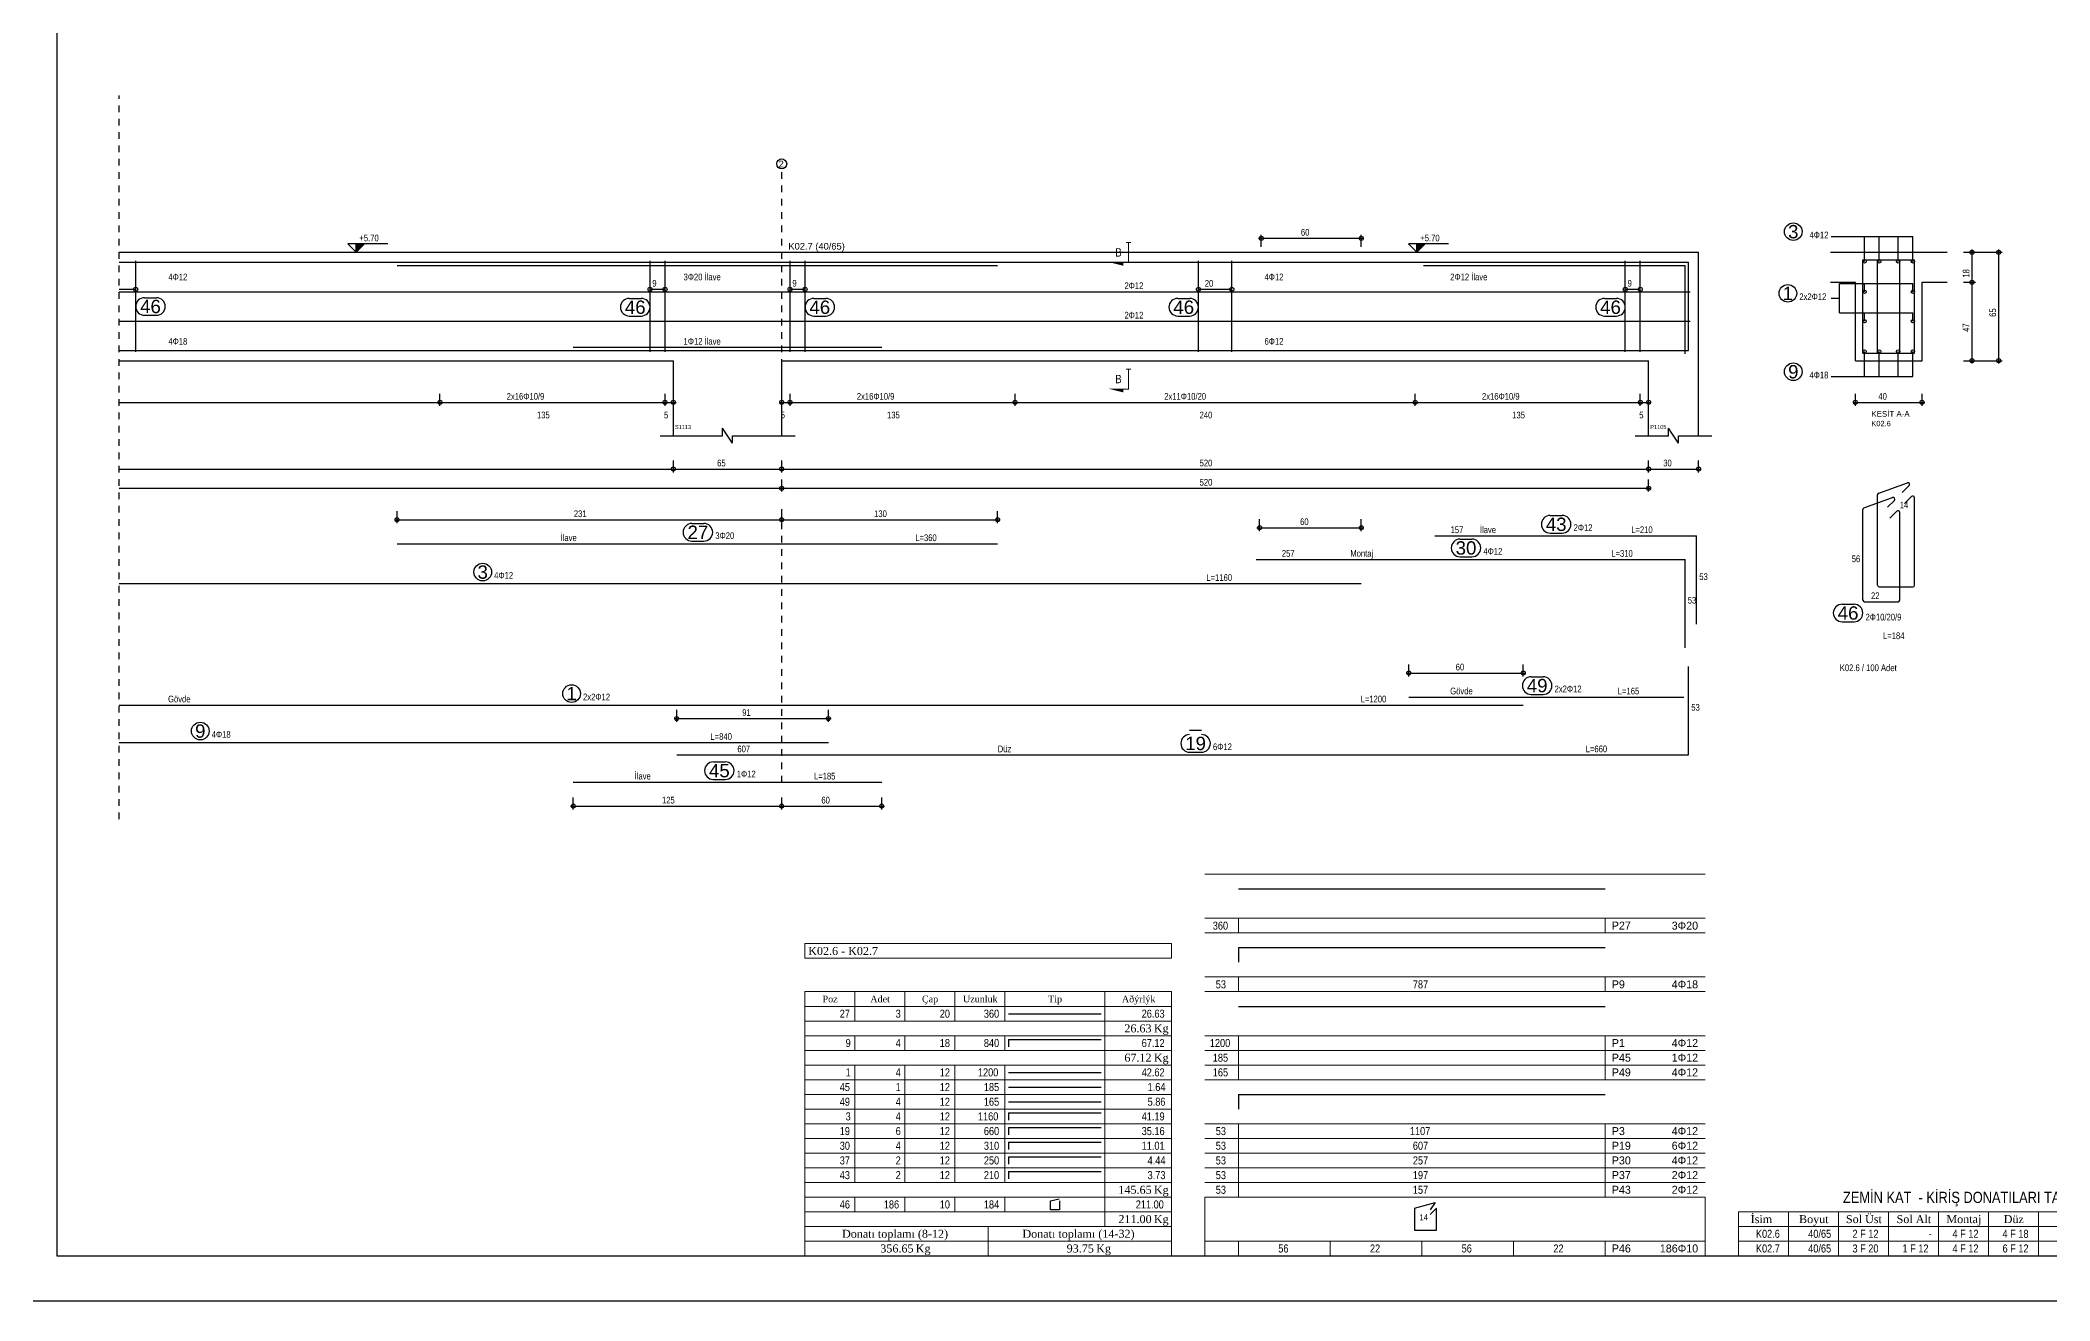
# Model space of a CAD drawing. Header units: metres. Extents: x 419734 to 420376, y 4564732 to 4565123.
# Drawn here: x 419890.02 to 419920.16, y 4564807.53 to 4564826.43 of the extents above; entities that cross this region are included whole.
import ezdxf
from ezdxf.enums import TextEntityAlignment as Align

# ---------------------------------------------------------------- set-up
doc = ezdxf.new("R2010")
doc.units = ezdxf.units.M
doc.linetypes.add('NASCOSTA', pattern=[0.375, 0.25, -0.125])
doc.linetypes.add('TRATTO-PUNTO', pattern=[1, 0.5, -0.25, 0, -0.25])
for name, color, linetype in [('Standart', 7, 'Continuous'), ('SW_ASSI', 7, 'TRATTO-PUNTO'), ('SW_DIM', 33, 'Continuous'), ('SW_MAGRONE', 2, 'Continuous'), ('SW_QUOTE', 1, 'Continuous'), ('SW_REINFORCEMENT', 7, 'Continuous'), ('SW_TESTI', 2, 'Continuous'), ('SW_Tondini', 1, 'Continuous'), ('SW_TRATT_GRIGIO', 252, 'NASCOSTA'), ('SW_TXT_TESTI', 1, 'Continuous')]:
    doc.layers.add(name, color=color, linetype=linetype)
doc.styles.add('arial_1_18', font='arial.ttf', dxfattribs={"height": 0.2})
doc.styles.add('SWS', font='ARIALN.TTF')
doc.styles.add('symbol_1_18', font='symbol.ttf', dxfattribs={"height": 0.2})
doc.styles.add('times new roman_1_18', font='times.ttf', dxfattribs={"height": 0.2})

# ---------------------------------------------------------------- blocks, each defined once
blk = doc.blocks.new('*U1605')
at = {"layer": 'SW_QUOTE'}
blk.add_hatch(color=1, dxfattribs=at).paths.add_polyline_path([(0.25, 0.25), (0, 0.25), (0, 0)])
at = {"layer": 'SW_QUOTE', "color": 1}
for p, q in [((0.95, 0.25), (-0.25, 0.25)), ((-0.25, 0.25), (0, 0)), ((-0.25, 0), (0.25, 0)), ((0, 0), (0, 0.25)), ((0.25, 0.25), (0, 0))]:
    blk.add_line(p, q, dxfattribs=at)
at = {"layer": 'SW_QUOTE', "color": 2, "style": 'SWS'}
blk.add_attdef('QUOTA', (0.1, 0.33), '', height=0.2, dxfattribs=at)
blk = doc.blocks.new('*U1603')
at = {"layer": 'SW_QUOTE', "const_width": 0.0003}
blk.add_lwpolyline([(0, 0), (0, -0.006), (-0.00159, -0.006)], dxfattribs=at)
at = {"layer": 'SW_QUOTE', "const_width": 0.0003, "flags": 128}
blk.add_lwpolyline([(0.00075, 0), (-0.00075, 0)], dxfattribs=at)
at = {"layer": 'SW_QUOTE'}
blk.add_solid([(-0.00159, -0.00585), (-0.00159, -0.00701), (-0.00624, -0.00585)], dxfattribs=at)
at = {"layer": 'SW_TESTI', "style": 'SWS'}
for tag, p in [('RIF_DOC', (0.0025, -0.003)), ('RIF_DOC_SEC', (0.0055, -0.003))]:
    blk.add_attdef(tag, text='', height=0.002, rotation=90, dxfattribs=at).set_placement(p, align=Align.MIDDLE)
at = {"layer": 'SW_TESTI', "color": 3, "style": 'SWS'}
blk.add_attdef('SEZ', text='', height=0.0025, dxfattribs=at).set_placement((-0.003, -0.003), align=Align.MIDDLE)

msp = doc.modelspace()

# ---------------------------------------------------------------- linework, layer by layer
at = {"color": 0, "linetype": 'Continuous'}
msp.add_circle((419901.13875, 4564824.57708), 0.075, dxfattribs=at)
at = {"layer": 'Standart', "color": 2}
msp.add_lwpolyline([(420281.38267, 4564849.57907), (419805.78267, 4564849.57907), (419805.78267, 4564807.5324), (420281.38267, 4564807.5324)], dxfattribs=at)
msp.add_lwpolyline([(419924.09638, 4564808.20704), (419924.09638, 4564849.07907), (419890.26896, 4564849.07907), (419890.26896, 4564808.20704)], close=True, dxfattribs=at)
at = {"layer": 'Standart', "color": 1, "linetype": 'Continuous', "lineweight": 5}
for points in [[(419907.48638, 4564813.92704), (419914.98638, 4564813.92704)], [(419907.48638, 4564813.26704), (419914.98638, 4564813.26704)], [(419907.98638, 4564813.26704), (419907.98638, 4564813.04704)], [(419913.48638, 4564813.26704), (419913.48638, 4564813.04704)], [(419901.48637, 4564812.88704), (419906.98637, 4564812.88704)], [(419901.48637, 4564812.66704), (419901.48637, 4564812.88704)], [(419906.98637, 4564812.88704), (419906.98637, 4564812.66704)], [(419907.48638, 4564813.04704), (419914.98638, 4564813.04704)], [(419906.98637, 4564812.66704), (419901.48637, 4564812.66704)], [(419901.48637, 4564812.16704), (419901.48637, 4564808.20704)], [(419901.48637, 4564812.16704), (419906.98637, 4564812.16704)], [(419902.23637, 4564812.16704), (419902.23637, 4564811.72704)], [(419902.98637, 4564812.16704), (419902.98637, 4564811.72704)], [(419903.73637, 4564812.16704), (419903.73637, 4564811.72704)], [(419904.48637, 4564812.16704), (419904.48637, 4564811.72704)], [(419905.98637, 4564812.16704), (419905.98637, 4564808.64704)], [(419906.98637, 4564812.16704), (419906.98637, 4564808.20704)], [(419907.48638, 4564812.38704), (419914.98638, 4564812.38704)], [(419907.48638, 4564812.16704), (419914.98638, 4564812.16704)], [(419907.98638, 4564812.38704), (419907.98638, 4564812.16704)], [(419913.48638, 4564812.38704), (419913.48638, 4564812.16704)], [(419901.48637, 4564811.94704), (419906.98637, 4564811.94704)], [(419901.48637, 4564811.72704), (419906.98637, 4564811.72704)], [(419901.48637, 4564811.50704), (419906.98637, 4564811.50704)], [(419901.48637, 4564811.28704), (419906.98637, 4564811.28704)], [(419902.23637, 4564811.50704), (419902.23637, 4564811.28704)], [(419902.98637, 4564811.50704), (419902.98637, 4564811.28704)], [(419903.73637, 4564811.50704), (419903.73637, 4564811.28704)], [(419904.48637, 4564811.50704), (419904.48637, 4564811.28704)], [(419907.48638, 4564811.50704), (419914.98638, 4564811.50704)], [(419907.48638, 4564811.28704), (419914.98638, 4564811.28704)], [(419907.98638, 4564811.50704), (419907.98638, 4564810.84704)], [(419913.48638, 4564811.50704), (419913.48638, 4564810.84704)], [(419901.48637, 4564811.06704), (419906.98637, 4564811.06704)], [(419902.23637, 4564811.06704), (419902.23637, 4564809.30704)], [(419902.98637, 4564811.06704), (419902.98637, 4564809.30704)], [(419903.73637, 4564811.06704), (419903.73637, 4564809.30704)], [(419904.48637, 4564811.06704), (419904.48637, 4564809.30704)], [(419907.48638, 4564811.06704), (419914.98638, 4564811.06704)], [(419901.48637, 4564810.84704), (419906.98637, 4564810.84704)], [(419907.48638, 4564810.84704), (419914.98638, 4564810.84704)], [(419901.48637, 4564810.62704), (419906.98637, 4564810.62704)], [(419901.48637, 4564810.40704), (419906.98637, 4564810.40704)], [(419901.48637, 4564810.18704), (419906.98637, 4564810.18704)], [(419907.48638, 4564810.18704), (419914.98638, 4564810.18704)], [(419907.98638, 4564810.18704), (419907.98638, 4564809.08704)], [(419913.48638, 4564810.18704), (419913.48638, 4564809.08704)], [(419901.48637, 4564809.96704), (419906.98637, 4564809.96704)], [(419901.48637, 4564809.74704), (419906.98637, 4564809.74704)], [(419907.48638, 4564809.96704), (419914.98638, 4564809.96704)], [(419907.48638, 4564809.74704), (419914.98638, 4564809.74704)], [(419901.48637, 4564809.52704), (419906.98637, 4564809.52704)], [(419907.48638, 4564809.52704), (419914.98638, 4564809.52704)], [(419901.48637, 4564809.30704), (419906.98637, 4564809.30704)], [(419907.48638, 4564809.30704), (419914.98638, 4564809.30704)], [(419901.48637, 4564809.08704), (419906.98637, 4564809.08704)], [(419901.48637, 4564808.86704), (419906.98637, 4564808.86704)], [(419902.23637, 4564809.08704), (419902.23637, 4564808.86704)], [(419902.98637, 4564809.08704), (419902.98637, 4564808.86704)], [(419903.73637, 4564809.08704), (419903.73637, 4564808.86704)], [(419904.48637, 4564809.08704), (419904.48637, 4564808.86704)], [(419907.48638, 4564809.08704), (419907.48638, 4564808.20704)], [(419907.48638, 4564809.08704), (419914.98638, 4564809.08704)], [(419914.98638, 4564809.08704), (419914.98638, 4564808.20704)], [(419915.48638, 4564808.86704), (419915.48638, 4564808.20704)], [(419915.48638, 4564808.86704), (419923.98638, 4564808.86704)], [(419916.23638, 4564808.86704), (419916.23638, 4564808.20704)], [(419916.98638, 4564808.86704), (419916.98638, 4564808.20704)], [(419917.73638, 4564808.86704), (419917.73638, 4564808.20704)], [(419918.48638, 4564808.86704), (419918.48638, 4564808.20704)], [(419919.23638, 4564808.86704), (419919.23638, 4564808.20704)], [(419919.98638, 4564808.86704), (419919.98638, 4564808.20704)], [(419901.48637, 4564808.64704), (419906.98637, 4564808.64704)], [(419904.23637, 4564808.64704), (419904.23637, 4564808.20704)], [(419915.48638, 4564808.64704), (419923.98638, 4564808.64704)], [(419901.48637, 4564808.42704), (419906.98637, 4564808.42704)], [(419907.48638, 4564808.42704), (419914.98638, 4564808.42704)], [(419907.98638, 4564808.42704), (419907.98638, 4564808.20704)], [(419909.36138, 4564808.42704), (419909.36138, 4564808.20704)], [(419910.73638, 4564808.42704), (419910.73638, 4564808.20704)], [(419912.11138, 4564808.42704), (419912.11138, 4564808.20704)], [(419913.48638, 4564808.42704), (419913.48638, 4564808.20704)], [(419915.48638, 4564808.42704), (419923.98638, 4564808.42704)], [(419901.48637, 4564808.20704), (419906.98637, 4564808.20704)], [(419907.48638, 4564808.20704), (419914.98638, 4564808.20704)], [(419915.48638, 4564808.20704), (419923.98638, 4564808.20704)]]:
    msp.add_lwpolyline(points, dxfattribs=at)
at = {"layer": 'SW_ASSI', "ltscale": 0.2}
for points in [[(419901.13875, 4564820.75208), (419901.13875, 4564824.50208)], [(419901.13875, 4564815.30208), (419901.13875, 4564819.50208)]]:
    msp.add_lwpolyline(points, dxfattribs=at)
at = {"layer": 'SW_DIM', "ltscale": 0.5}
for points in [[(419908.29042, 4564823.46208), (419909.87042, 4564823.46208)], [(419908.33042, 4564823.33208), (419908.33042, 4564823.51208)], [(419909.83042, 4564823.33208), (419909.83042, 4564823.51208)], [(419916.87685, 4564823.48958), (419918.10185, 4564823.48958)], [(419917.37685, 4564823.11458), (419917.37685, 4564823.48958)], [(419917.59768, 4564823.11458), (419917.59768, 4564823.48958)], [(419917.88101, 4564823.11458), (419917.88101, 4564823.48958)], [(419918.10185, 4564823.11458), (419918.10185, 4564823.48958)], [(419918.85935, 4564823.25208), (419919.43935, 4564823.25208)], [(419918.98935, 4564821.58708), (419918.98935, 4564823.29208)], [(419919.38935, 4564821.58708), (419919.38935, 4564823.29208)], [(419891.20125, 4564822.69708), (419891.45125, 4564822.69708)], [(419899.16375, 4564822.69708), (419899.38875, 4564822.69708)], [(419901.26375, 4564822.69708), (419901.48875, 4564822.69708)], [(419907.38875, 4564822.69708), (419907.88875, 4564822.69708)], [(419913.78875, 4564822.69708), (419914.01375, 4564822.69708)], [(419917.00185, 4564822.34375), (419917.00185, 4564822.78541)], [(419917.00185, 4564822.78541), (419918.10185, 4564822.78541)], [(419917.37685, 4564822.66041), (419917.37685, 4564822.78541)], [(419918.10185, 4564822.66041), (419918.10185, 4564822.78541)], [(419918.85935, 4564822.80208), (419919.03935, 4564822.80208)], [(419916.87685, 4564822.56458), (419917.00185, 4564822.56458)], [(419917.00185, 4564822.34375), (419918.10185, 4564822.34375)], [(419917.37685, 4564822.21875), (419917.37685, 4564822.34375)], [(419918.10185, 4564822.21875), (419918.10185, 4564822.34375)], [(419917.37685, 4564821.38958), (419917.37685, 4564821.76458)], [(419917.59768, 4564821.38958), (419917.59768, 4564821.76458)], [(419917.88101, 4564821.38958), (419917.88101, 4564821.76458)], [(419918.10185, 4564821.38958), (419918.10185, 4564821.76458)], [(419918.85935, 4564821.62708), (419919.43935, 4564821.62708)], [(419916.87685, 4564821.38958), (419918.10185, 4564821.38958)], [(419891.20125, 4564821.00208), (419899.55375, 4564821.00208)], [(419896.01375, 4564820.95208), (419896.01375, 4564821.13208)], [(419899.38875, 4564820.95208), (419899.38875, 4564821.13208)], [(419899.51375, 4564820.95208), (419899.51375, 4564821.13208)], [(419901.09875, 4564821.00208), (419914.17875, 4564821.00208)], [(419901.13875, 4564820.95208), (419901.13875, 4564821.13208)], [(419901.26375, 4564820.95208), (419901.26375, 4564821.13208)], [(419904.63875, 4564820.95208), (419904.63875, 4564821.13208)], [(419910.63875, 4564820.95208), (419910.63875, 4564821.13208)], [(419914.01375, 4564820.95208), (419914.01375, 4564821.13208)], [(419914.13875, 4564820.95208), (419914.13875, 4564821.13208)], [(419917.19935, 4564821.00208), (419918.27935, 4564821.00208)], [(419917.23935, 4564820.95208), (419917.23935, 4564821.13208)], [(419918.23935, 4564820.95208), (419918.23935, 4564821.13208)], [(419900.25125, 4564820.50208), (419900.25125, 4564820.61458)], [(419900.40125, 4564820.38958), (419900.25125, 4564820.61458)], [(419914.43875, 4564820.50208), (419914.43875, 4564820.61458)], [(419914.58875, 4564820.38958), (419914.43875, 4564820.61458)], [(419899.31375, 4564820.50208), (419900.25125, 4564820.50208)], [(419900.40125, 4564820.38958), (419900.40125, 4564820.50208)], [(419900.40125, 4564820.50208), (419901.33876, 4564820.50208)], [(419913.93875, 4564820.50208), (419914.43875, 4564820.50208)], [(419914.58875, 4564820.38958), (419914.58875, 4564820.50208)], [(419914.58875, 4564820.50208), (419915.08876, 4564820.50208)], [(419891.20125, 4564820.00208), (419914.92876, 4564820.00208)], [(419899.51375, 4564819.95208), (419899.51375, 4564820.13208)], [(419901.13875, 4564819.95208), (419901.13875, 4564820.13208)], [(419914.13875, 4564819.95208), (419914.13875, 4564820.13208)], [(419914.88876, 4564819.95208), (419914.88876, 4564820.13208)], [(419891.20125, 4564819.71408), (419914.17875, 4564819.71408)], [(419901.13875, 4564819.66408), (419901.13875, 4564819.84408)], [(419914.13875, 4564819.66408), (419914.13875, 4564819.84408)], [(419895.33, 4564819.24208), (419904.41625, 4564819.24208)], [(419895.37, 4564819.19208), (419895.37, 4564819.37208)], [(419901.13875, 4564819.19208), (419901.13875, 4564819.37208)], [(419904.37625, 4564819.19208), (419904.37625, 4564819.37208)], [(419908.26542, 4564819.12208), (419909.87042, 4564819.12208)], [(419908.30542, 4564819.07208), (419908.30542, 4564819.25208)], [(419909.83042, 4564819.07208), (419909.83042, 4564819.25208)], [(419910.54275, 4564816.89375), (419910.54275, 4564817.07375)], [(419912.25975, 4564816.89375), (419912.25975, 4564817.07375)], [(419910.50275, 4564816.94375), (419912.29975, 4564816.94375)], [(419899.56375, 4564816.21208), (419899.56375, 4564816.39208)], [(419901.83875, 4564816.21208), (419901.83875, 4564816.39208)], [(419899.52375, 4564816.26208), (419901.87875, 4564816.26208)], [(419897.97375, 4564814.94836), (419902.67875, 4564814.94836)], [(419898.01375, 4564814.89836), (419898.01375, 4564815.07836)], [(419901.13875, 4564814.89836), (419901.13875, 4564815.07836)], [(419902.63875, 4564814.89836), (419902.63875, 4564815.07836)]]:
    msp.add_lwpolyline(points, dxfattribs=at)
for centre in [(419908.33042, 4564823.46208), (419909.83042, 4564823.46208), (419918.98935, 4564823.25208), (419919.38935, 4564823.25208), (419891.45125, 4564822.69708), (419899.16375, 4564822.69708), (419899.38875, 4564822.69708), (419901.26375, 4564822.69708), (419901.48875, 4564822.69708), (419907.38875, 4564822.69708), (419907.88875, 4564822.69708), (419913.78875, 4564822.69708), (419914.01375, 4564822.69708), (419918.98935, 4564822.80208), (419918.98935, 4564821.62708), (419919.38935, 4564821.62708), (419896.01375, 4564821.00208), (419899.38875, 4564821.00208), (419899.51375, 4564821.00208), (419901.13875, 4564821.00208), (419901.26375, 4564821.00208), (419904.63875, 4564821.00208), (419910.63875, 4564821.00208), (419914.01375, 4564821.00208), (419914.13875, 4564821.00208), (419917.23935, 4564821.00208), (419918.23935, 4564821.00208), (419899.51375, 4564820.00208), (419901.13875, 4564820.00208), (419914.13875, 4564820.00208), (419914.88876, 4564820.00208), (419901.13875, 4564819.71408), (419914.13875, 4564819.71408), (419895.37, 4564819.24208), (419901.13875, 4564819.24208), (419904.37625, 4564819.24208), (419908.30542, 4564819.12208), (419909.83042, 4564819.12208), (419910.54275, 4564816.94375), (419912.25975, 4564816.94375), (419899.56375, 4564816.26208), (419901.83875, 4564816.26208), (419898.01375, 4564814.94836), (419901.13875, 4564814.94836), (419902.63875, 4564814.94836)]:
    msp.add_circle(centre, 0.03, dxfattribs=at)
at = {"layer": 'SW_MAGRONE'}
for points in [[(419891.20125, 4564823.25208), (419914.88876, 4564823.25208)], [(419914.88876, 4564820.50208), (419914.88876, 4564823.25208)], [(419916.86435, 4564823.25208), (419918.61435, 4564823.25208)], [(419916.86435, 4564822.80208), (419917.23935, 4564822.80208)], [(419917.23935, 4564821.62708), (419917.23935, 4564822.80208)], [(419918.23935, 4564821.62708), (419918.23935, 4564822.80208)], [(419918.23935, 4564822.80208), (419918.61435, 4564822.80208)], [(419891.20125, 4564821.62708), (419899.51375, 4564821.62708)], [(419899.51375, 4564820.50208), (419899.51375, 4564821.62708)], [(419901.13876, 4564820.50208), (419901.13876, 4564821.62708)], [(419901.13876, 4564821.62708), (419914.13875, 4564821.62708)], [(419914.13875, 4564820.50208), (419914.13875, 4564821.62708)], [(419917.23935, 4564821.62708), (419918.23935, 4564821.62708)]]:
    msp.add_lwpolyline(points, dxfattribs=at)
at = {"layer": 'SW_REINFORCEMENT', "color": 7, "ltscale": 0.05, "flags": 128}
for points in [[(419891.20125, 4564823.10208), (419914.73876, 4564823.10208)], [(419891.45125, 4564821.75708), (419891.45125, 4564823.12208)], [(419895.37, 4564823.05208), (419904.37625, 4564823.05208)], [(419899.16375, 4564821.75708), (419899.16375, 4564823.12208)], [(419899.38875, 4564821.75708), (419899.38875, 4564823.12208)], [(419901.26375, 4564821.75708), (419901.26375, 4564823.12208)], [(419901.48875, 4564821.75708), (419901.48875, 4564823.12208)], [(419907.38875, 4564821.75708), (419907.38875, 4564823.12208)], [(419907.88875, 4564821.75708), (419907.88875, 4564823.12208)], [(419910.76375, 4564823.05208), (419914.68876, 4564823.05208)], [(419913.78875, 4564821.75708), (419913.78875, 4564823.12208)], [(419914.01375, 4564821.75708), (419914.01375, 4564823.12208)], [(419914.68876, 4564821.72708), (419914.68876, 4564823.05208)], [(419914.73876, 4564821.77708), (419914.73876, 4564823.10208)], [(419917.35185, 4564823.13958), (419918.12685, 4564823.13958)], [(419917.35185, 4564821.73958), (419917.35185, 4564823.13958)], [(419917.57268, 4564821.73958), (419917.57268, 4564823.13958)], [(419917.90601, 4564821.73958), (419917.90601, 4564823.13958)], [(419918.12685, 4564821.73958), (419918.12685, 4564823.13958)], [(419891.20125, 4564822.66041), (419914.76376, 4564822.66041)], [(419891.20125, 4564822.21875), (419914.76376, 4564822.21875)], [(419898.01375, 4564821.82708), (419902.63875, 4564821.82708)], [(419891.20125, 4564821.77708), (419914.73876, 4564821.77708)], [(419917.35185, 4564821.73958), (419918.12685, 4564821.73958)], [(419917.58946, 4564819.64027), (419918.01876, 4564819.79652)], [(419917.94123, 4564819.65025), (419918.04551, 4564819.75453)], [(419917.35185, 4564818.038), (419917.35185, 4564819.39464)], [(419917.36862, 4564819.4186), (419917.79793, 4564819.57486)], [(419917.57268, 4564818.25966), (419917.57268, 4564819.61631)], [(419917.7204, 4564819.42858), (419917.82468, 4564819.53286)], [(419917.97835, 4564819.48567), (419918.08331, 4564819.59063)], [(419918.12685, 4564818.25966), (419918.12685, 4564819.5726)], [(419917.75752, 4564819.26401), (419917.86248, 4564819.36897)], [(419917.90601, 4564818.038), (419917.90601, 4564819.35094)], [(419895.37, 4564818.88208), (419904.37625, 4564818.88208)], [(419910.93375, 4564819.00208), (419914.85876, 4564819.00208)], [(419914.85876, 4564817.67708), (419914.85876, 4564819.00208)], [(419908.2522, 4564818.64745), (419914.68553, 4564818.64745)], [(419914.68553, 4564817.32245), (419914.68553, 4564818.64745)], [(419891.20125, 4564818.28574), (419909.83042, 4564818.28574)], [(419917.59818, 4564818.23416), (419918.10135, 4564818.23416)], [(419917.37735, 4564818.0125), (419917.88051, 4564818.0125)], [(419914.73876, 4564815.71658), (419914.73876, 4564817.04158)], [(419891.20125, 4564816.46375), (419912.25975, 4564816.46375)], [(419910.54275, 4564816.58375), (419914.66776, 4564816.58375)], [(419891.20125, 4564815.90208), (419901.83875, 4564815.90208)], [(419899.56375, 4564815.71658), (419914.73876, 4564815.71658)], [(419898.01375, 4564815.30836), (419902.63875, 4564815.30836)], [(419907.98638, 4564813.70704), (419913.48638, 4564813.70704)], [(419907.98638, 4564812.82704), (419907.98638, 4564812.60704)], [(419907.98638, 4564812.82704), (419913.48638, 4564812.82704)], [(419907.98638, 4564811.94704), (419913.48638, 4564811.94704)], [(419904.54137, 4564811.83704), (419905.93137, 4564811.83704)], [(419904.54137, 4564811.45204), (419904.54137, 4564811.34204)], [(419904.54137, 4564811.45204), (419905.93137, 4564811.45204)], [(419904.54137, 4564810.95704), (419905.93137, 4564810.95704)], [(419904.54137, 4564810.73704), (419905.93137, 4564810.73704)], [(419904.54137, 4564810.51704), (419905.93137, 4564810.51704)], [(419904.54137, 4564810.35204), (419904.54137, 4564810.24204)], [(419904.54137, 4564810.35204), (419905.93137, 4564810.35204)], [(419907.98638, 4564810.62704), (419907.98638, 4564810.40704)], [(419907.98638, 4564810.62704), (419913.48638, 4564810.62704)], [(419904.54137, 4564810.13204), (419904.54137, 4564810.02204)], [(419904.54137, 4564810.13204), (419905.93137, 4564810.13204)], [(419904.54137, 4564809.91204), (419904.54137, 4564809.80204)], [(419904.54137, 4564809.91204), (419905.93137, 4564809.91204)], [(419904.54137, 4564809.69204), (419904.54137, 4564809.58204)], [(419904.54137, 4564809.69204), (419905.93137, 4564809.69204)], [(419904.54137, 4564809.47204), (419904.54137, 4564809.36204)], [(419904.54137, 4564809.47204), (419905.93137, 4564809.47204)], [(419905.16762, 4564809.03204), (419905.30169, 4564809.05954)], [(419905.16762, 4564808.89454), (419905.16762, 4564809.03204)], [(419905.30512, 4564808.89454), (419905.16762, 4564808.89454)], [(419905.30512, 4564809.03204), (419905.30512, 4564808.89454)], [(419910.62638, 4564808.92204), (419910.93988, 4564809.00454)], [(419910.62638, 4564808.92204), (419910.62638, 4564808.59204)], [(419910.95638, 4564808.92204), (419910.86304, 4564808.8287)], [(419910.93988, 4564809.00454), (419910.86416, 4564808.89641)], [(419910.95638, 4564808.59204), (419910.95638, 4564808.92204)], [(419910.62638, 4564808.59204), (419910.95638, 4564808.59204)]]:
    msp.add_lwpolyline(points, dxfattribs=at)
at = {"layer": 'SW_REINFORCEMENT', "color": 7, "ltscale": 0.05}
for centre, start, end in [((419918.02748, 4564819.77256), 315, 110), ((419917.37735, 4564819.39464), 110, 180), ((419917.59818, 4564819.61631), 110, 180), ((419917.80665, 4564819.5509), 315, 110), ((419918.10135, 4564819.5726), 0, 135), ((419917.88051, 4564819.35094), 0, 135), ((419917.59818, 4564818.25966), 180, 270), ((419918.10135, 4564818.25966), 270, 0), ((419917.37735, 4564818.038), 180, 270), ((419917.88051, 4564818.038), 270, 0)]:
    msp.add_arc(centre, 0.0255, start, end, dxfattribs=at)
at = {"layer": 'SW_Tondini'}
for centre in [(419917.37685, 4564823.11458), (419917.59768, 4564823.11458), (419917.88101, 4564823.11458), (419918.10185, 4564823.11458), (419917.37685, 4564822.66041), (419918.10185, 4564822.66041), (419917.37685, 4564822.21875), (419918.10185, 4564822.21875), (419917.37685, 4564821.76458), (419917.59768, 4564821.76458), (419917.88101, 4564821.76458), (419918.10185, 4564821.76458)]:
    msp.add_circle(centre, 0.025, dxfattribs=at)
at = {"layer": 'SW_TRATT_GRIGIO', "ltscale": 0.2}
msp.add_lwpolyline([(419891.20125, 4564814.75208), (419891.20125, 4564825.60208)], dxfattribs=at)
at = {"layer": 'SW_TXT_TESTI', "flags": 128}
for points in [[(419891.58325, 4564822.57158), (419891.76202, 4564822.57158)], [(419898.85299, 4564822.56041), (419899.03175, 4564822.56041)], [(419901.62075, 4564822.56041), (419901.79952, 4564822.56041)], [(419907.07799, 4564822.56041), (419907.25675, 4564822.56041)], [(419913.47799, 4564822.56041), (419913.65675, 4564822.56041)], [(419891.58325, 4564822.30758), (419891.76202, 4564822.30758)], [(419898.85299, 4564822.29641), (419899.03175, 4564822.29641)], [(419901.62075, 4564822.29641), (419901.79952, 4564822.29641)], [(419907.07799, 4564822.29641), (419907.25675, 4564822.29641)], [(419913.47799, 4564822.29641), (419913.65675, 4564822.29641)], [(419899.79266, 4564819.18608), (419899.97142, 4564819.18608)], [(419912.66335, 4564819.30608), (419912.84211, 4564819.30608)], [(419899.79266, 4564818.92208), (419899.97142, 4564818.92208)], [(419911.31121, 4564818.95145), (419911.48997, 4564818.95145)], [(419912.66335, 4564819.04208), (419912.84211, 4564819.04208)], [(419911.31121, 4564818.68745), (419911.48997, 4564818.68745)], [(419917.04063, 4564817.9765), (419917.2194, 4564817.9765)], [(419917.04063, 4564817.7125), (419917.2194, 4564817.7125)], [(419912.37835, 4564816.88775), (419912.55711, 4564816.88775)], [(419912.37835, 4564816.62375), (419912.55711, 4564816.62375)], [(419907.25585, 4564816.08608), (419907.43461, 4564816.08608)], [(419900.11435, 4564815.61236), (419900.29311, 4564815.61236)], [(419907.25585, 4564815.75658), (419907.43461, 4564815.75658)], [(419900.11435, 4564815.34836), (419900.29311, 4564815.34836)]]:
    msp.add_lwpolyline(points, dxfattribs=at)
at = {"layer": 'SW_TXT_TESTI'}
for centre in [(419916.30818, 4564823.56123), (419916.22738, 4564822.63623), (419916.30818, 4564821.46123), (419896.65509, 4564818.45774), (419897.98775, 4564816.63575), (419892.4195, 4564816.07408)]:
    msp.add_circle(centre, 0.132, dxfattribs=at)
for centre, start, end in [((419891.58325, 4564822.43958), 90, 270), ((419891.76202, 4564822.43958), 270, 90), ((419898.85299, 4564822.42841), 90, 270), ((419899.03175, 4564822.42841), 270, 90), ((419901.62075, 4564822.42841), 90, 270), ((419901.79952, 4564822.42841), 270, 90), ((419907.07799, 4564822.42841), 90, 270), ((419907.25675, 4564822.42841), 270, 90), ((419913.47799, 4564822.42841), 90, 270), ((419913.65675, 4564822.42841), 270, 90), ((419899.79266, 4564819.05408), 90, 270), ((419899.97142, 4564819.05408), 270, 90), ((419912.66335, 4564819.17408), 90, 270), ((419912.84211, 4564819.17408), 270, 90), ((419911.31121, 4564818.81945), 90, 270), ((419911.48997, 4564818.81945), 270, 90), ((419917.04063, 4564817.8445), 90, 270), ((419917.2194, 4564817.8445), 270, 90), ((419912.37835, 4564816.75575), 90, 270), ((419912.55711, 4564816.75575), 270, 90), ((419907.25585, 4564815.88858), 90, 270), ((419907.43461, 4564815.88858), 270, 90), ((419900.11435, 4564815.48036), 90, 270), ((419900.29311, 4564815.48036), 270, 90)]:
    msp.add_arc(centre, 0.132, start, end, dxfattribs=at)

# ---------------------------------------------------------------- block references
ref = msp.add_blockref('*U1605', (419894.75595, 4564823.25208), dxfattribs=dict(xscale=0.5, yscale=0.5, zscale=0.5))
ref.add_attrib('QUOTA', '+5.70', (419894.80595, 4564823.41708), dxfattribs={"layer": 'SW_QUOTE', "color": 2, "height": 0.1, "style": 'SWS', "flags": 4})
ref = msp.add_blockref('*U1603', (419906.33875, 4564823.40085), dxfattribs=dict(xscale=50, yscale=50, zscale=50))
ref.add_attrib('SEZ', 'B', dxfattribs={"layer": 'SW_TESTI', "color": 3, "height": 0.125, "style": 'SWS'}).set_placement((419906.18875, 4564823.25085), align=Align.MIDDLE)
ref = msp.add_blockref('*U1605', (419910.66468, 4564823.25208), dxfattribs=dict(xscale=0.5, yscale=0.5, zscale=0.5))
ref.add_attrib('QUOTA', '+5.70', (419910.71468, 4564823.41708), dxfattribs={"layer": 'SW_QUOTE', "color": 2, "height": 0.1, "style": 'SWS', "flags": 4})
ref = msp.add_blockref('*U1603', (419906.33875, 4564821.50186), dxfattribs=dict(xscale=50, yscale=50, zscale=50))
ref.add_attrib('SEZ', 'B', dxfattribs={"layer": 'SW_TESTI', "color": 3, "height": 0.125, "style": 'SWS'}).set_placement((419906.18875, 4564821.35186), align=Align.MIDDLE)

# ---------------------------------------------------------------- texts
at = {"color": 0, "linetype": 'Continuous', "style": 'arial_1_18'}
msp.add_text('2', height=0.10125, dxfattribs=at).set_placement((419901.0916, 4564824.52476))
at = {"layer": 'Standart', "color": 3, "linetype": 'Continuous', "lineweight": 5, "style": 'arial_1_18'}
for s, p in [('3', (419916.23049, 4564823.46123)), ('1', (419916.14969, 4564822.53623)), ('46', (419891.51725, 4564822.33958)), ('46', (419898.78699, 4564822.32841)), ('46', (419901.55475, 4564822.32841)), ('46', (419907.01199, 4564822.32841)), ('46', (419913.41199, 4564822.32841)), ('9', (419916.23049, 4564821.36123)), ('27', (419899.72666, 4564818.95408)), ('43', (419912.59735, 4564819.07408)), ('30', (419911.24521, 4564818.71945)), ('3', (419896.5774, 4564818.35774)), ('46', (419916.97463, 4564817.7445)), ('1', (419897.91006, 4564816.53575)), ('49', (419912.31235, 4564816.65575)), ('9', (419892.34181, 4564815.97408)), ('19', (419907.18985, 4564815.78858)), ('45', (419900.04835, 4564815.38036))]:
    msp.add_text(s, height=0.2, dxfattribs=at).set_placement(p)
at = {"layer": 'SW_DIM', "ltscale": 0.5}
for s, height, style, p in [('60', 0.1, 'SWS', (419908.92504, 4564823.50208)), ('K02.7 (40/65)', 0.1, 'arial_1_18', (419901.23875, 4564823.29208)), ('9', 0.1, 'SWS', (419899.19856, 4564822.73708)), ('9', 0.1, 'SWS', (419901.29856, 4564822.73708)), ('20', 0.1, 'SWS', (419907.48337, 4564822.73708)), ('9', 0.1, 'SWS', (419913.82356, 4564822.73708)), ('KESİT A-A', 0.085, 'arial_1_18', (419917.47935, 4564820.78708)), ('40', 0.1, 'SWS', (419917.58396, 4564821.04208)), ('135', 0.1, 'SWS', (419897.46818, 4564820.76208)), ('5', 0.1, 'SWS', (419899.37356, 4564820.76208)), ('S1113', 0.06, 'arial_1_18', (419899.53875, 4564820.60208)), ('5', 0.1, 'SWS', (419901.12356, 4564820.76208)), ('135', 0.1, 'SWS', (419902.71818, 4564820.76208)), ('240', 0.1, 'SWS', (419907.40568, 4564820.76208)), ('135', 0.1, 'SWS', (419912.09318, 4564820.76208)), ('5', 0.1, 'SWS', (419913.99856, 4564820.76208)), ('P1105', 0.06, 'arial_1_18', (419914.16375, 4564820.60208)), ('K02.6', 0.08, 'arial_1_18', (419917.47935, 4564820.64475)), ('65', 0.1, 'SWS', (419900.17087, 4564820.04208)), ('520', 0.1, 'SWS', (419907.40568, 4564820.04208)), ('30', 0.1, 'SWS', (419914.35837, 4564820.04208)), ('520', 0.1, 'SWS', (419907.40568, 4564819.75408)), ('231', 0.1, 'SWS', (419898.02131, 4564819.28208)), ('130', 0.1, 'SWS', (419902.52443, 4564819.28208)), ('14', 0.1, 'SWS', (419917.90601, 4564819.4125)), ('60', 0.1, 'SWS', (419908.91254, 4564819.16208)), ('60', 0.1, 'SWS', (419911.24587, 4564816.98375)), ('91', 0.1, 'SWS', (419900.54587, 4564816.30208)), ('Düz', 0.1, 'SWS', (419904.37828, 4564815.75658)), ('125', 0.1, 'SWS', (419899.34318, 4564814.98836)), ('60', 0.1, 'SWS', (419901.73337, 4564814.98836))]:
    msp.add_text(s, height=height, dxfattribs=dict(at, style=style)).set_placement(p)
at = {"layer": 'SW_DIM', "ltscale": 0.5, "style": 'SWS'}
for s, p in [('18', (419918.94935, 4564822.8717)), ('65', (419919.34935, 4564822.2842)), ('47', (419918.94935, 4564822.0592))]:
    msp.add_text(s, height=0.1, rotation=90, dxfattribs=at).set_placement(p)
at = {"layer": 'SW_TXT_TESTI', "style": 'SWS'}
for s, p in [('4Φ12', (419916.55126, 4564823.46123)), ('4Φ12', (419891.94125, 4564822.83208)), ('3Φ20 İlave', (419899.66677, 4564822.83208)), ('2Φ12', (419906.27872, 4564822.70041)), ('4Φ12', (419908.37875, 4564822.83208)), ('2Φ12 İlave', (419911.16375, 4564822.83208)), ('2x2Φ12', (419916.39938, 4564822.53623)), ('2Φ12', (419906.27872, 4564822.25875)), ('4Φ18', (419891.94125, 4564821.86708)), ('1Φ12 İlave', (419899.66677, 4564821.86708)), ('6Φ12', (419908.37875, 4564821.86708)), ('4Φ18', (419916.55126, 4564821.36123)), ('2x16Φ10/9', (419897.01498, 4564821.04208)), ('2x16Φ10/9', (419902.26498, 4564821.04208)), ('2x11Φ10/20', (419906.87479, 4564821.04208)), ('2x16Φ10/9', (419911.63998, 4564821.04208)), ('157', (419911.16925, 4564819.04208)), ('İlave', (419911.6086, 4564819.04208)), ('2Φ12', (419913.014, 4564819.07408)), ('L=210', (419913.87779, 4564819.04208)), ('İlave', (419897.82328, 4564818.92208)), ('3Φ20', (419900.14332, 4564818.95408)), ('L=360', (419903.14123, 4564818.92208)), ('257', (419908.6382, 4564818.68745)), ('Montaj', (419909.66518, 4564818.68745)), ('4Φ12', (419911.66187, 4564818.71945)), ('L=310', (419913.57916, 4564818.68745)), ('56', (419917.18449, 4564818.60692)), ('4Φ12', (419896.82709, 4564818.35774)), ('L=1160', (419907.50699, 4564818.32574)), ('53', (419914.89876, 4564818.33958)), ('53', (419914.72553, 4564817.98495)), ('22', (419917.47355, 4564818.0525)), ('2Φ10/20/9', (419917.39129, 4564817.7325)), ('L=184', (419917.65416, 4564817.4525)), ('K02.6 / 100 Adet', (419917.00564, 4564816.9725)), ('Gövde', (419911.16341, 4564816.62375)), ('2x2Φ12', (419912.729, 4564816.65575)), ('L=165', (419913.67679, 4564816.62375)), ('Gövde', (419891.93667, 4564816.50375)), ('2x2Φ12', (419898.15975, 4564816.53575)), ('L=1200', (419909.81966, 4564816.50375)), ('53', (419914.77876, 4564816.37908)), ('4Φ18', (419892.5915, 4564815.97408)), ('L=840', (419900.07029, 4564815.94208)), ('607', (419900.47425, 4564815.75658)), ('6Φ12', (419907.6065, 4564815.78858)), ('L=660', (419913.19529, 4564815.75658)), ('İlave', (419898.9336, 4564815.34836)), ('1Φ12', (419900.465, 4564815.38036)), ('L=185', (419901.62279, 4564815.34836))]:
    msp.add_text(s, height=0.1, dxfattribs=at).set_placement(p)
at = {"layer": 'SW_TXT_TESTI', "linetype": 'Continuous', "lineweight": -3}
for s, height, style, p in [('360', 0.12, 'SWS', (419907.60322, 4564813.09704)), ('R27', 0.12, 'symbol_1_18', (419913.58638, 4564813.09704)), ('3F20', 0.12, 'symbol_1_18', (419914.48485, 4564813.09704)), ('K02.6 - K02.7', 0.12, 'times new roman_1_18', (419901.53637, 4564812.71704)), ('53', 0.12, 'SWS', (419907.6476, 4564812.21704)), ('787', 0.12, 'SWS', (419910.60322, 4564812.21704)), ('R9', 0.12, 'symbol_1_18', (419913.58638, 4564812.21704)), ('4F18', 0.12, 'symbol_1_18', (419914.48485, 4564812.21704)), ('1200', 0.12, 'SWS', (419907.55883, 4564811.33704)), ('R1', 0.12, 'symbol_1_18', (419913.58638, 4564811.33704)), ('4F12', 0.12, 'symbol_1_18', (419914.48485, 4564811.33704)), ('185', 0.12, 'SWS', (419907.60322, 4564811.11704)), ('165', 0.12, 'SWS', (419907.60322, 4564810.89704)), ('R45', 0.12, 'symbol_1_18', (419913.58638, 4564811.11704)), ('R49', 0.12, 'symbol_1_18', (419913.58638, 4564810.89704)), ('4F12', 0.12, 'symbol_1_18', (419914.48485, 4564810.89704)), ('1F12', 0.12, 'symbol_1_18', (419914.48485, 4564811.11704)), ('53', 0.12, 'SWS', (419907.6476, 4564810.01704)), ('1107', 0.12, 'SWS', (419910.55883, 4564810.01704)), ('R3', 0.12, 'symbol_1_18', (419913.58638, 4564810.01704)), ('4F12', 0.12, 'symbol_1_18', (419914.48485, 4564810.01704)), ('53', 0.12, 'SWS', (419907.6476, 4564809.79704)), ('607', 0.12, 'SWS', (419910.60322, 4564809.79704)), ('R19', 0.12, 'symbol_1_18', (419913.58638, 4564809.79704)), ('6F12', 0.12, 'symbol_1_18', (419914.48485, 4564809.79704)), ('53', 0.12, 'SWS', (419907.6476, 4564809.57704)), ('53', 0.12, 'SWS', (419907.6476, 4564809.35704)), ('257', 0.12, 'SWS', (419910.60322, 4564809.57704)), ('197', 0.12, 'SWS', (419910.60322, 4564809.35704)), ('R30', 0.12, 'symbol_1_18', (419913.58638, 4564809.57704)), ('R37', 0.12, 'symbol_1_18', (419913.58638, 4564809.35704)), ('4F12', 0.12, 'symbol_1_18', (419914.48485, 4564809.57704)), ('2F12', 0.12, 'symbol_1_18', (419914.48485, 4564809.35704)), ('53', 0.12, 'SWS', (419907.6476, 4564809.13704)), ('157', 0.12, 'SWS', (419910.60322, 4564809.13704)), ('R43', 0.12, 'symbol_1_18', (419913.58638, 4564809.13704)), ('2F12', 0.12, 'symbol_1_18', (419914.48485, 4564809.13704)), ('ZEMİN KAT  - KİRİŞ DONATILARI TABLOSU', 0.168, 'SWS', (419917.05333, 4564808.99904)), ('İsim', 0.12, 'times new roman_1_18', (419915.6693, 4564808.69704)), ('Sol Üst', 0.12, 'times new roman_1_18', (419917.09771, 4564808.69704)), ('14', 0.09, 'SWS', (419910.70312, 4564808.7387)), ('K02.6', 0.12, 'SWS', (419915.74762, 4564808.47704)), ('Boyut', 0.12, 'times new roman_1_18', (419916.39445, 4564808.69704)), ('40/65', 0.12, 'SWS', (419916.53225, 4564808.47704)), ('2 F 12', 0.12, 'SWS', (419917.19616, 4564808.47704)), ('Sol Alt', 0.12, 'times new roman_1_18', (419917.85753, 4564808.69704)), ('Montaj', 0.12, 'times new roman_1_18', (419918.60508, 4564808.69704)), ('4 F 12', 0.12, 'SWS', (419918.69616, 4564808.47704)), ('4 F 18', 0.12, 'SWS', (419919.44616, 4564808.47704)), ('Düz', 0.12, 'times new roman_1_18', (419919.46359, 4564808.69704)), ('56', 0.12, 'SWS', (419908.5851, 4564808.25704)), ('22', 0.12, 'SWS', (419909.9601, 4564808.25704)), ('56', 0.12, 'SWS', (419911.3351, 4564808.25704)), ('22', 0.12, 'SWS', (419912.7101, 4564808.25704)), ('R46', 0.12, 'symbol_1_18', (419913.58638, 4564808.25704)), ('186F10', 0.12, 'symbol_1_18', (419914.30746, 4564808.25704)), ('K02.7', 0.12, 'SWS', (419915.74762, 4564808.25704)), ('40/65', 0.12, 'SWS', (419916.53225, 4564808.25704)), ('3 F 20', 0.12, 'SWS', (419917.19616, 4564808.25704)), ('1 F 12', 0.12, 'SWS', (419917.94616, 4564808.25704)), ('-', 0.12, 'SWS', (419918.33899, 4564808.47704)), ('4 F 12', 0.12, 'SWS', (419918.69616, 4564808.25704)), ('6 F 12', 0.12, 'SWS', (419919.44616, 4564808.25704))]:
    msp.add_text(s, height=height, dxfattribs=dict(at, style=style)).set_placement(p)
at = {"layer": 'SW_TXT_TESTI', "linetype": 'Continuous', "lineweight": 5}
for s, height, style, p in [('Poz', 0.1, 'times new roman_1_18', (419901.75049, 4564812.00704)), ('27', 0.12, 'SWS', (419902.00883, 4564811.77704)), ('Adet', 0.1, 'times new roman_1_18', (419902.46767, 4564812.00704)), ('3', 0.12, 'SWS', (419902.8476, 4564811.77704)), ('Çap', 0.1, 'times new roman_1_18', (419903.24231, 4564812.00704)), ('20', 0.12, 'SWS', (419903.50883, 4564811.77704)), ('Uzunluk', 0.1, 'times new roman_1_18', (419903.85671, 4564812.00704)), ('360', 0.12, 'SWS', (419904.17006, 4564811.77704)), ('Tip', 0.1, 'times new roman_1_18', (419905.13367, 4564812.00704)), ('Aðýrlýk', 0.1, 'times new roman_1_18', (419906.23989, 4564812.00704)), ('26.63', 0.12, 'SWS', (419906.5369, 4564811.77704)), ('26.63', 0.12, 'times new roman_1_18', (419906.27671, 4564811.55704)), ('Kg', 0.12, 'times new roman_1_18', (419906.71955, 4564811.55704)), ('9', 0.12, 'SWS', (419902.0976, 4564811.33704)), ('4', 0.12, 'SWS', (419902.8476, 4564811.33704)), ('18', 0.12, 'SWS', (419903.50883, 4564811.33704)), ('840', 0.12, 'SWS', (419904.17006, 4564811.33704)), ('67.12', 0.12, 'SWS', (419906.5369, 4564811.33704)), ('1', 0.12, 'SWS', (419902.0976, 4564810.89704)), ('4', 0.12, 'SWS', (419902.8476, 4564810.89704)), ('12', 0.12, 'SWS', (419903.50883, 4564810.89704)), ('1200', 0.12, 'SWS', (419904.08128, 4564810.89704)), ('67.12', 0.12, 'times new roman_1_18', (419906.27671, 4564811.11704)), ('42.62', 0.12, 'SWS', (419906.5369, 4564810.89704)), ('Kg', 0.12, 'times new roman_1_18', (419906.71955, 4564811.11704)), ('45', 0.12, 'SWS', (419902.00883, 4564810.67704)), ('1', 0.12, 'SWS', (419902.8476, 4564810.67704)), ('12', 0.12, 'SWS', (419903.50883, 4564810.67704)), ('185', 0.12, 'SWS', (419904.17006, 4564810.67704)), ('1.64', 0.12, 'SWS', (419906.62567, 4564810.67704)), ('49', 0.12, 'SWS', (419902.00883, 4564810.45704)), ('3', 0.12, 'SWS', (419902.0976, 4564810.23704)), ('4', 0.12, 'SWS', (419902.8476, 4564810.45704)), ('4', 0.12, 'SWS', (419902.8476, 4564810.23704)), ('12', 0.12, 'SWS', (419903.50883, 4564810.45704)), ('12', 0.12, 'SWS', (419903.50883, 4564810.23704)), ('1160', 0.12, 'SWS', (419904.08128, 4564810.23704)), ('165', 0.12, 'SWS', (419904.17006, 4564810.45704)), ('41.19', 0.12, 'SWS', (419906.5369, 4564810.23704)), ('5.86', 0.12, 'SWS', (419906.62567, 4564810.45704)), ('19', 0.12, 'SWS', (419902.00883, 4564810.01704)), ('6', 0.12, 'SWS', (419902.8476, 4564810.01704)), ('12', 0.12, 'SWS', (419903.50883, 4564810.01704)), ('660', 0.12, 'SWS', (419904.17006, 4564810.01704)), ('35.16', 0.12, 'SWS', (419906.5369, 4564810.01704)), ('30', 0.12, 'SWS', (419902.00883, 4564809.79704)), ('4', 0.12, 'SWS', (419902.8476, 4564809.79704)), ('12', 0.12, 'SWS', (419903.50883, 4564809.79704)), ('310', 0.12, 'SWS', (419904.17006, 4564809.79704)), ('11.01', 0.12, 'SWS', (419906.5369, 4564809.79704)), ('43', 0.12, 'SWS', (419902.00883, 4564809.35704)), ('37', 0.12, 'SWS', (419902.00883, 4564809.57704)), ('2', 0.12, 'SWS', (419902.8476, 4564809.57704)), ('2', 0.12, 'SWS', (419902.8476, 4564809.35704)), ('12', 0.12, 'SWS', (419903.50883, 4564809.57704)), ('12', 0.12, 'SWS', (419903.50883, 4564809.35704)), ('250', 0.12, 'SWS', (419904.17006, 4564809.57704)), ('210', 0.12, 'SWS', (419904.17006, 4564809.35704)), ('4.44', 0.12, 'SWS', (419906.62567, 4564809.57704)), ('3.73', 0.12, 'SWS', (419906.62567, 4564809.35704)), ('145.65', 0.12, 'times new roman_1_18', (419906.18793, 4564809.13704)), ('Kg', 0.12, 'times new roman_1_18', (419906.71955, 4564809.13704)), ('46', 0.12, 'SWS', (419902.00883, 4564808.91704)), ('186', 0.12, 'SWS', (419902.67006, 4564808.91704)), ('10', 0.12, 'SWS', (419903.50883, 4564808.91704)), ('184', 0.12, 'SWS', (419904.17006, 4564808.91704)), ('211.00', 0.12, 'SWS', (419906.44812, 4564808.91704)), ('Donatı toplamı (8-12)', 0.12, 'times new roman_1_18', (419902.04317, 4564808.47704)), ('Donatı toplamı (14-32)', 0.12, 'times new roman_1_18', (419904.74879, 4564808.47704)), ('211.00', 0.12, 'times new roman_1_18', (419906.18793, 4564808.69704)), ('Kg', 0.12, 'times new roman_1_18', (419906.71955, 4564808.69704)), ('356.65', 0.12, 'times new roman_1_18', (419902.61725, 4564808.25704)), ('Kg', 0.12, 'times new roman_1_18', (419903.14886, 4564808.25704)), ('93.75', 0.12, 'times new roman_1_18', (419905.41164, 4564808.25704)), ('Kg', 0.12, 'times new roman_1_18', (419905.85448, 4564808.25704))]:
    msp.add_text(s, height=height, dxfattribs=dict(at, style=style)).set_placement(p)

doc.saveas('drawing.dxf')
